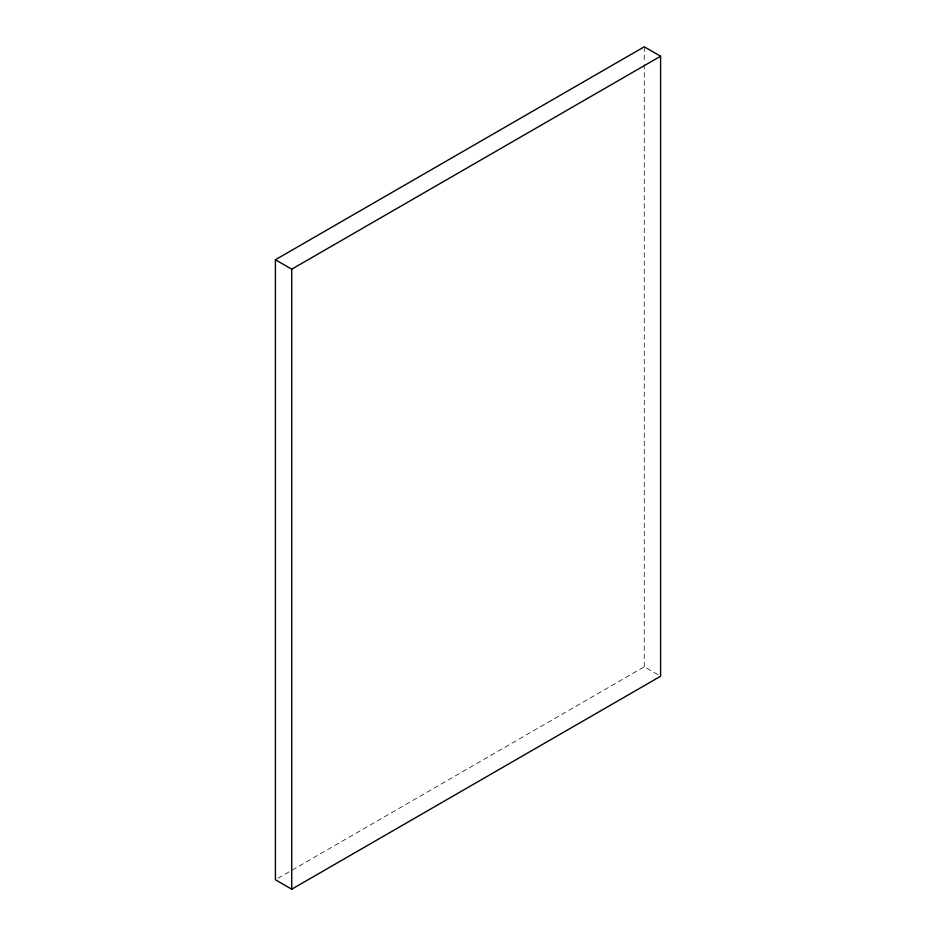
<?xml version="1.0" encoding="UTF-8"?>
<svg xmlns="http://www.w3.org/2000/svg" width="936" height="936" viewBox="0 0 936 936"><rect width="100%" height="100%" fill="white"/><g stroke="black" fill="none" stroke-linecap="round" stroke-linejoin="round"><path stroke-width="0.7" stroke-dasharray="4.68 3.51" d="M277.933 878.307L644.26 666.806L658.09 674.798M644.26 46.8L644.26 62.887M644.26 64.35L644.26 666.806"/><path stroke-width="1.4" d="M275.406 259.752L644.26 46.8L660.594 56.23L660.594 676.248L291.739 889.2L275.406 879.77L275.406 259.752L291.739 269.194L660.594 56.23M291.739 269.194L291.739 889.2"/></g></svg>
